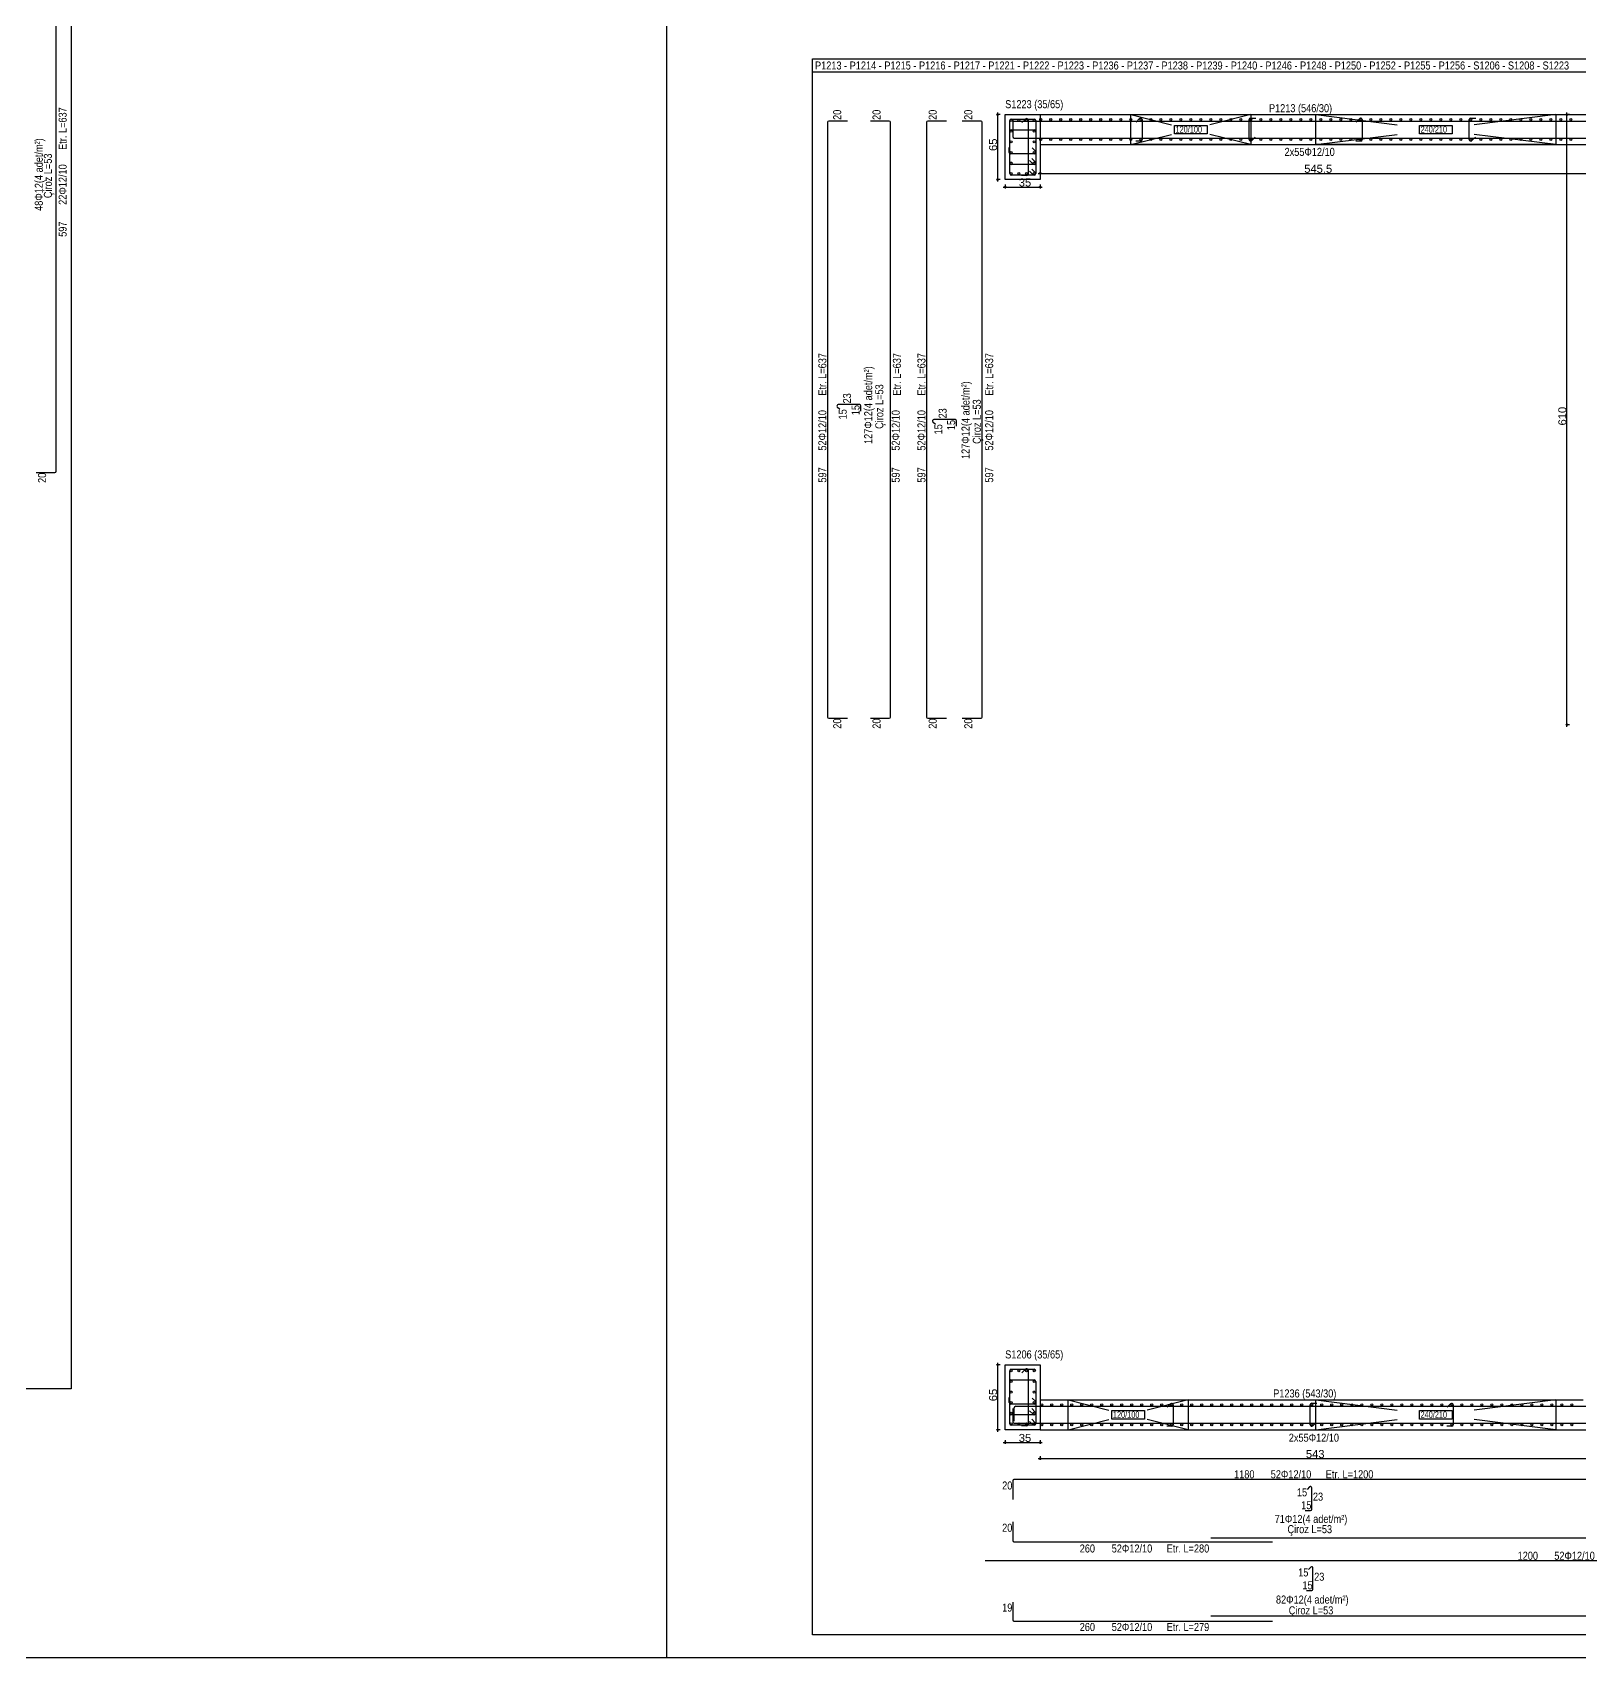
# Model space of a CAD drawing. Header units: metres. Extents: x 419734 to 420376, y 4564732 to 4565123.
# Drawn here: x 419930.48 to 419969.15, y 4564978.77 to 4565019.39 of the extents above; entities that cross this region are included whole.
import ezdxf

# ---------------------------------------------------------------- set-up
doc = ezdxf.new("R2010")
doc.units = ezdxf.units.M
for name, color, linetype in [('SW_DIM', 33, 'Continuous'), ('SW_MAGRONE', 2, 'Continuous'), ('SW_REINFORCEMENT', 7, 'Continuous'), ('SW_TABLE', 7, 'Continuous'), ('SW_Tondini', 1, 'Continuous'), ('SW_TXT_TESTI', 1, 'Continuous')]:
    doc.layers.add(name, color=color, linetype=linetype)
doc.layers.add('SW_FINESTRE_INV', color=60, linetype='Continuous', plot=False)
doc.styles.add('arial_1_18', font='arial.ttf', dxfattribs={"height": 0.2})
doc.styles.add('SWS', font='ARIALN.TTF')

msp = doc.modelspace()

# ---------------------------------------------------------------- linework, layer by layer
at = {"layer": 'SW_DIM', "ltscale": 0.5}
for points in [[(419954.66995, 4565017.33348), (419954.5762, 4565017.33348)], [(419954.60745, 4565015.65848), (419954.60745, 4565017.38348)], [(419968.89995, 4565017.33348), (419968.8062, 4565017.33348)], [(419968.83745, 4565002.03348), (419968.83745, 4565017.38348)], [(419955.61995, 4565015.86348), (419969.35796, 4565015.86348)], [(419955.66995, 4565015.92598), (419955.66995, 4565015.83223)], [(419954.66995, 4565015.70848), (419954.5762, 4565015.70848)], [(419954.74495, 4565015.52098), (419955.71995, 4565015.52098)], [(419954.79495, 4565015.58348), (419954.79495, 4565015.48973)], [(419955.66995, 4565015.58348), (419955.66995, 4565015.48973)], [(419968.89995, 4565002.08348), (419968.8062, 4565002.08348)], [(419954.66995, 4564986.08348), (419954.5762, 4564986.08348)], [(419954.60745, 4564984.40848), (419954.60745, 4564986.13348)], [(419954.66995, 4564984.45848), (419954.5762, 4564984.45848)], [(419954.79495, 4564984.20282), (419954.79495, 4564984.10907)], [(419955.66995, 4564984.20282), (419955.66995, 4564984.10907)], [(419954.74495, 4564984.14032), (419955.71995, 4564984.14032)], [(419955.66995, 4564983.80098), (419955.66995, 4564983.70723)], [(419955.61995, 4564983.73848), (420018.10745, 4564983.73848)]]:
    msp.add_lwpolyline(points, dxfattribs=at)
for centre in [(419954.60745, 4565017.33348), (419968.83745, 4565017.33348), (419955.66995, 4565015.86348), (419954.60745, 4565015.70848), (419954.79495, 4565015.52098), (419955.66995, 4565015.52098), (419968.83745, 4565002.08348), (419954.60745, 4564986.08348), (419954.60745, 4564984.45848), (419954.79495, 4564984.14032), (419955.66995, 4564984.14032), (419955.66995, 4564983.73848)]:
    msp.add_circle(centre, 0.01875, dxfattribs=at)
at = {"layer": 'SW_FINESTRE_INV', "color": 6}
for points in [[(420099.1896, 4565062.86785), (419806.43123, 4565062.86785), (419806.43123, 4564978.76785), (420099.1896, 4564978.76785)], [(419946.33123, 4565062.86785), (419946.33123, 4564978.76785)]]:
    msp.add_lwpolyline(points, dxfattribs=at)
at = {"layer": 'SW_MAGRONE'}
for points in [[(419954.79495, 4565017.33348), (419955.66995, 4565017.33348)], [(419954.79495, 4565015.70848), (419954.79495, 4565017.33348)], [(419955.66995, 4565017.33348), (419955.66995, 4565015.70848)], [(419955.66995, 4565017.33348), (419969.30796, 4565017.33348)], [(419957.93245, 4565017.33348), (419960.93245, 4565017.33348)], [(419957.93245, 4565016.58348), (419957.93245, 4565017.33348)], [(419957.93245, 4565017.33348), (419958.95245, 4565017.07848)], [(419960.93245, 4565017.33348), (419959.91245, 4565017.07848)], [(419960.93245, 4565017.33348), (419960.93245, 4565016.58348)], [(419962.55744, 4565017.33348), (419968.55744, 4565017.33348)], [(419962.55744, 4565016.58348), (419962.55744, 4565017.33348)], [(419962.55744, 4565017.33348), (419964.59744, 4565017.07848)], [(419968.55744, 4565017.33348), (419966.51744, 4565017.07848)], [(419968.55744, 4565017.33348), (419968.55744, 4565016.58348)], [(419957.93245, 4565016.58348), (419958.95245, 4565016.83848)], [(419959.0237, 4565017.06348), (419959.84119, 4565017.06348)], [(419959.0237, 4565016.85348), (419959.0237, 4565017.06348)], [(419959.84119, 4565016.85348), (419959.0237, 4565016.85348)], [(419959.84119, 4565017.06348), (419959.84119, 4565016.85348)], [(419960.93245, 4565016.58348), (419959.91245, 4565016.83848)], [(419962.55744, 4565016.58348), (419964.59744, 4565016.83848)], [(419965.1487, 4565017.06348), (419965.96618, 4565017.06348)], [(419965.1487, 4565016.85348), (419965.1487, 4565017.06348)], [(419965.96618, 4565016.85348), (419965.1487, 4565016.85348)], [(419965.96618, 4565017.06348), (419965.96618, 4565016.85348)], [(419968.55744, 4565016.58348), (419966.51744, 4565016.83848)], [(419955.66995, 4565016.58348), (419969.30796, 4565016.58348)], [(419960.93245, 4565016.58348), (419957.93245, 4565016.58348)], [(419968.55744, 4565016.58348), (419962.55744, 4565016.58348)], [(419955.66995, 4565015.70848), (419954.79495, 4565015.70848)], [(419954.79495, 4564986.08348), (419955.66995, 4564986.08348)], [(419954.79495, 4564984.45848), (419954.79495, 4564986.08348)], [(419955.66995, 4564986.08348), (419955.66995, 4564984.45848)], [(419955.66995, 4564985.20848), (419969.24495, 4564985.20848)], [(419956.36745, 4564984.45848), (419956.36745, 4564985.20848)], [(419956.36745, 4564985.20848), (419957.38745, 4564984.95348)], [(419959.36745, 4564985.20848), (419958.34745, 4564984.95348)], [(419959.36745, 4564985.20848), (419959.36745, 4564984.45848)], [(419962.55745, 4564984.45848), (419962.55745, 4564985.20848)], [(419962.55745, 4564985.20848), (419964.59745, 4564984.95348)], [(419968.55745, 4564985.20848), (419966.51745, 4564984.95348)], [(419968.55745, 4564985.20848), (419968.55745, 4564984.45848)], [(419956.36745, 4564984.45848), (419957.38745, 4564984.71348)], [(419957.4587, 4564984.93848), (419958.27619, 4564984.93848)], [(419957.4587, 4564984.72848), (419957.4587, 4564984.93848)], [(419958.27619, 4564984.72848), (419957.4587, 4564984.72848)], [(419958.27619, 4564984.93848), (419958.27619, 4564984.72848)], [(419959.36745, 4564984.45848), (419958.34745, 4564984.71348)], [(419962.55745, 4564984.45848), (419964.59745, 4564984.71348)], [(419965.1487, 4564984.93848), (419965.96619, 4564984.93848)], [(419965.1487, 4564984.72848), (419965.1487, 4564984.93848)], [(419965.96619, 4564984.72848), (419965.1487, 4564984.72848)], [(419965.96619, 4564984.93848), (419965.96619, 4564984.72848)], [(419968.55745, 4564984.45848), (419966.51745, 4564984.71348)], [(419955.66995, 4564984.45848), (419954.79495, 4564984.45848)], [(419955.66995, 4564984.45848), (420018.05745, 4564984.45848)]]:
    msp.add_lwpolyline(points, dxfattribs=at)
at = {"layer": 'SW_REINFORCEMENT', "color": 7, "ltscale": 0.05}
msp.add_line((419984.48245, 4564983.21757), (419955.01245, 4564983.21757), dxfattribs=at)
at = {"layer": 'SW_REINFORCEMENT', "color": 7, "ltscale": 0.05, "flags": 128}
for points in [[(419931.06941, 4565008.41926), (419931.06941, 4565023.28426)], [(419950.35495, 4565017.14098), (419950.35495, 4565002.27598)], [(419950.85495, 4565017.17098), (419950.38495, 4565017.17098)], [(419951.89869, 4565017.17098), (419951.42869, 4565017.17098)], [(419951.92869, 4565002.27598), (419951.92869, 4565017.14098)], [(419952.83188, 4565017.14098), (419952.83188, 4565002.27598)], [(419953.33188, 4565017.17098), (419952.86188, 4565017.17098)], [(419954.19203, 4565017.17098), (419953.72203, 4565017.17098)], [(419954.22203, 4565002.27598), (419954.22203, 4565017.14098)], [(419954.90745, 4565016.12348), (419954.90745, 4565017.18348)], [(419954.94495, 4565017.22098), (419955.51995, 4565017.22098)], [(419954.98245, 4565017.22098), (419954.98245, 4565016.78348)], [(419955.00043, 4565017.17098), (419984.29495, 4565017.17098)], [(419955.21338, 4565017.13411), (419955.30176, 4565017.22249)], [(419955.36578, 4565017.19598), (419955.36578, 4565015.84598)], [(419955.55745, 4565017.18348), (419955.55745, 4565016.12348)], [(419958.06806, 4565017.14661), (419958.15645, 4565017.23499)], [(419958.22046, 4565017.20848), (419958.22046, 4565016.70848)], [(419960.89546, 4565016.70848), (419960.89546, 4565017.20848)], [(419960.93296, 4565017.24598), (419961.05796, 4565017.24598)], [(419963.56806, 4565017.14661), (419963.65645, 4565017.23499)], [(419963.72046, 4565017.20848), (419963.72046, 4565016.70848)], [(419966.39546, 4565016.70848), (419966.39546, 4565017.20848)], [(419966.43296, 4565017.24598), (419966.55796, 4565017.24598)], [(419954.90745, 4565015.85848), (419954.90745, 4565016.91848)], [(419954.94495, 4565016.95598), (419955.51995, 4565016.95598)], [(419955.01995, 4565016.74598), (419989.9381, 4565016.74598)], [(419955.55745, 4565016.91848), (419955.55745, 4565015.85848)], [(419958.18296, 4565016.67098), (419958.05796, 4565016.67098)], [(419961.04787, 4565016.77035), (419960.95948, 4565016.68196)], [(419963.68296, 4565016.67098), (419963.55796, 4565016.67098)], [(419966.54787, 4565016.77035), (419966.45948, 4565016.68196)], [(419954.89495, 4565016.38848), (419954.89495, 4565016.51348)], [(419955.53245, 4565016.35098), (419954.93245, 4565016.35098)], [(419955.47058, 4565016.50338), (419955.55896, 4565016.41499)], [(419955.51995, 4565016.08598), (419954.94495, 4565016.08598)], [(419955.49343, 4565016.09696), (419955.40504, 4565016.18535)], [(419955.49343, 4565015.83196), (419955.40504, 4565015.92035)], [(419955.45808, 4565016.23838), (419955.54646, 4565016.14999)], [(419955.45808, 4565015.97338), (419955.54646, 4565015.88499)], [(419955.51995, 4565015.82098), (419954.94495, 4565015.82098)], [(419955.32828, 4565015.80848), (419955.20328, 4565015.80848)], [(419950.59866, 4565010.03226), (419950.66235, 4565009.96857)], [(419951.15495, 4565010.08348), (419950.61987, 4565010.08348)], [(419951.18495, 4565009.92098), (419951.18495, 4565010.05348)], [(419952.98849, 4565009.65726), (419953.05218, 4565009.59357)], [(419953.54478, 4565009.70848), (419953.0097, 4565009.70848)], [(419953.57478, 4565009.54598), (419953.57478, 4565009.67848)], [(419930.56941, 4565008.38926), (419931.03941, 4565008.38926)], [(419950.38495, 4565002.24598), (419950.85495, 4565002.24598)], [(419951.42869, 4565002.24598), (419951.89869, 4565002.24598)], [(419952.86188, 4565002.24598), (419953.33188, 4565002.24598)], [(419953.72203, 4565002.24598), (419954.19203, 4565002.24598)], [(419954.90745, 4564984.87348), (419954.90745, 4564985.93348)], [(419954.94495, 4564985.97098), (419955.51995, 4564985.97098)], [(419955.21338, 4564985.88411), (419955.30176, 4564985.97249)], [(419955.36578, 4564985.94598), (419955.36578, 4564984.59598)], [(419954.90745, 4564984.60848), (419954.90745, 4564985.66848)], [(419954.94495, 4564985.70598), (419955.51995, 4564985.70598)], [(419955.55745, 4564985.66848), (419955.55745, 4564984.60848)], [(419954.89495, 4564985.13848), (419954.89495, 4564985.26348)], [(419955.53245, 4564985.10098), (419954.93245, 4564985.10098)], [(419954.98245, 4564984.99348), (419954.98245, 4564984.65848)], [(419955.01995, 4564984.67348), (419955.01995, 4564985.00848)], [(419955.05745, 4564985.04598), (420017.81995, 4564985.04598)], [(419955.45808, 4564984.98838), (419955.54646, 4564984.89999)], [(419955.47058, 4564985.25338), (419955.55896, 4564985.16499)], [(419958.84254, 4564985.02161), (419958.93093, 4564985.10999)], [(419958.99495, 4564985.08348), (419958.99495, 4564984.58348)], [(419962.41995, 4564984.58348), (419962.41995, 4564985.08348)], [(419962.45745, 4564985.12098), (419962.58245, 4564985.12098)], [(419965.84254, 4564985.02161), (419965.93093, 4564985.10999)], [(419965.99495, 4564985.08348), (419965.99495, 4564984.58348)], [(419955.51995, 4564984.83598), (419954.94495, 4564984.83598)], [(419955.01995, 4564984.62098), (420017.78245, 4564984.62098)], [(419955.49343, 4564984.84696), (419955.40504, 4564984.93535)], [(419955.49343, 4564984.58196), (419955.40504, 4564984.67035)], [(419955.45808, 4564984.72338), (419955.54646, 4564984.63499)], [(419962.57235, 4564984.64535), (419962.48396, 4564984.55696)], [(419955.51995, 4564984.57098), (419954.94495, 4564984.57098)], [(419955.32828, 4564984.55848), (419955.20328, 4564984.55848)], [(419958.95745, 4564984.54598), (419958.83245, 4564984.54598)], [(419965.95745, 4564984.54598), (419965.83245, 4564984.54598)], [(419954.98245, 4564983.18757), (419954.98245, 4564982.71757)], [(419962.40623, 4564983.03171), (419962.34254, 4564982.96802)], [(419962.45745, 4564982.47543), (419962.45745, 4564983.0105)], [(419954.98245, 4564982.16098), (419954.98245, 4564981.69098)], [(419962.29495, 4564982.44543), (419962.42745, 4564982.44543)], [(419959.9381, 4564981.76098), (419989.9381, 4564981.76098)], [(419955.01245, 4564981.66098), (419961.48124, 4564981.66098)], [(419984.29495, 4564981.18098), (419954.29495, 4564981.18098)], [(419962.43774, 4564981.02949), (419962.37405, 4564980.9658)], [(419962.48896, 4564980.47321), (419962.48896, 4564981.00828)], [(419954.98245, 4564980.15304), (419954.98245, 4564979.70804)], [(419962.32646, 4564980.44321), (419962.45896, 4564980.44321)], [(419959.9381, 4564979.81158), (419989.9381, 4564979.81158)], [(419955.01245, 4564979.67804), (419961.48124, 4564979.67804)]]:
    msp.add_lwpolyline(points, dxfattribs=at)
at = {"layer": 'SW_REINFORCEMENT', "color": 7, "ltscale": 0.05}
for centre, radius, start, end in [((419950.38495, 4565017.14098), 0.03, 90, 180), ((419951.89869, 4565017.14098), 0.03, 0, 90), ((419952.86188, 4565017.14098), 0.03, 90, 180), ((419954.19203, 4565017.14098), 0.03, 0, 90), ((419954.94495, 4565017.18348), 0.0375, 90, 180), ((419955.32828, 4565017.19598), 0.0375, 0, 135), ((419955.51995, 4565017.18348), 0.0375, 0, 90), ((419958.18296, 4565017.20848), 0.0375, 0, 135), ((419960.93296, 4565017.20848), 0.0375, 90, 180), ((419963.68296, 4565017.20848), 0.0375, 0, 135), ((419966.43296, 4565017.20848), 0.0375, 90, 180), ((419954.94495, 4565016.91848), 0.0375, 90, 180), ((419955.01995, 4565016.78348), 0.0375, 180, 270), ((419955.51995, 4565016.91848), 0.0375, 0, 90), ((419958.18296, 4565016.70848), 0.0375, 270, 0), ((419960.93296, 4565016.70848), 0.0375, 180, 315), ((419963.68296, 4565016.70848), 0.0375, 270, 0), ((419966.43296, 4565016.70848), 0.0375, 180, 315), ((419954.93245, 4565016.38848), 0.0375, 180, 270), ((419955.53245, 4565016.38848), 0.0375, 270, 45), ((419954.94495, 4565016.12348), 0.0375, 180, 270), ((419954.94495, 4565015.85848), 0.0375, 180, 270), ((419955.51995, 4565016.12348), 0.0375, 225, 44.999973), ((419955.51995, 4565015.85848), 0.0375, 225, 44.999973), ((419955.32828, 4565015.84598), 0.0375, 270, 0), ((419950.61987, 4565010.05348), 0.03, 90, 225), ((419951.15495, 4565010.05348), 0.03, 0, 90), ((419953.0097, 4565009.67848), 0.03, 90, 225), ((419953.54478, 4565009.67848), 0.03, 0, 90), ((419931.03941, 4565008.41926), 0.03, 270, 0), ((419950.38495, 4565002.27598), 0.03, 180, 270), ((419951.89869, 4565002.27598), 0.03, 270, 0), ((419952.86188, 4565002.27598), 0.03, 180, 270), ((419954.19203, 4565002.27598), 0.03, 270, 0), ((419954.94495, 4564985.93348), 0.0375, 90, 180), ((419955.32828, 4564985.94598), 0.0375, 0, 135), ((419955.51995, 4564985.93348), 0.0375, 0, 90), ((419954.94495, 4564985.66848), 0.0375, 90, 180), ((419955.51995, 4564985.66848), 0.0375, 0, 90), ((419954.93245, 4564985.13848), 0.0375, 180, 270), ((419955.05745, 4564985.00848), 0.0375, 90, 180), ((419955.53245, 4564985.13848), 0.0375, 270, 45), ((419958.95745, 4564985.08348), 0.0375, 0, 135), ((419962.45745, 4564985.08348), 0.0375, 90, 180), ((419965.95745, 4564985.08348), 0.0375, 0, 135), ((419954.94495, 4564984.87348), 0.0375, 180, 270), ((419954.94495, 4564984.60848), 0.0375, 180, 270), ((419955.01995, 4564984.65848), 0.0375, 180, 270), ((419955.32828, 4564984.59598), 0.0375, 270, 0), ((419955.51995, 4564984.87348), 0.0375, 225, 44.999973), ((419955.51995, 4564984.60848), 0.0375, 225, 44.999973), ((419958.95745, 4564984.58348), 0.0375, 270, 0), ((419962.45745, 4564984.58348), 0.0375, 180, 315), ((419965.95745, 4564984.58348), 0.0375, 270, 0), ((419955.01245, 4564983.18757), 0.03, 90, 180), ((419962.42745, 4564983.0105), 0.03, 0, 135), ((419962.42745, 4564982.47543), 0.03, 270, 0), ((419955.01245, 4564981.69098), 0.03, 180, 270), ((419962.45896, 4564981.00828), 0.03, 0, 135), ((419962.45896, 4564980.47321), 0.03, 270, 0), ((419955.01245, 4564979.70804), 0.03, 180, 270)]:
    msp.add_arc(centre, radius, start, end, dxfattribs=at)
at = {"layer": 'SW_TABLE'}
for points in [[(419931.44942, 4565026.48426), (419931.44942, 4564985.48508)], [(420025.99591, 4564979.3341), (420025.99591, 4564979.3341), (419949.97495, 4564979.3341), (419949.97495, 4565018.72744), (420025.99591, 4565018.72744)], [(420025.99591, 4565018.3941), (419949.97495, 4565018.3941)], [(419931.44942, 4564985.48508), (419856.31441, 4564985.48508)]]:
    msp.add_lwpolyline(points, dxfattribs=at)
at = {"layer": 'SW_Tondini'}
for centre in [(419954.94495, 4565017.18348), (419955.13661, 4565017.18348), (419955.32828, 4565017.18348), (419955.51995, 4565017.18348), (419955.68296, 4565017.20848), (419955.93296, 4565017.20848), (419956.18296, 4565017.20848), (419956.43296, 4565017.20848), (419956.68296, 4565017.20848), (419956.93296, 4565017.20848), (419957.18296, 4565017.20848), (419957.43296, 4565017.20848), (419957.68296, 4565017.20848), (419957.93296, 4565017.20848), (419958.18296, 4565017.20848), (419958.43296, 4565017.20848), (419958.68296, 4565017.20848), (419958.93296, 4565017.20848), (419959.18296, 4565017.20848), (419959.43296, 4565017.20848), (419959.68296, 4565017.20848), (419959.93296, 4565017.20848), (419960.18296, 4565017.20848), (419960.43296, 4565017.20848), (419960.68296, 4565017.20848), (419960.93296, 4565017.20848), (419961.18296, 4565017.20848), (419961.43296, 4565017.20848), (419961.68296, 4565017.20848), (419961.93296, 4565017.20848), (419962.18296, 4565017.20848), (419962.43296, 4565017.20848), (419962.68296, 4565017.20848), (419962.93296, 4565017.20848), (419963.18296, 4565017.20848), (419963.43296, 4565017.20848), (419963.68296, 4565017.20848), (419963.93296, 4565017.20848), (419964.18296, 4565017.20848), (419964.43296, 4565017.20848), (419964.68296, 4565017.20848), (419964.93296, 4565017.20848), (419965.18296, 4565017.20848), (419965.43296, 4565017.20848), (419965.68296, 4565017.20848), (419965.93296, 4565017.20848), (419966.18296, 4565017.20848), (419966.43296, 4565017.20848), (419966.68296, 4565017.20848), (419966.93296, 4565017.20848), (419967.18296, 4565017.20848), (419967.43296, 4565017.20848), (419967.68296, 4565017.20848), (419967.93296, 4565017.20848), (419968.18296, 4565017.20848), (419968.43296, 4565017.20848), (419968.68296, 4565017.20848), (419968.93296, 4565017.20848), (419954.94495, 4565016.91848), (419954.94495, 4565016.65348), (419955.51995, 4565016.91848), (419955.51995, 4565016.65348), (419955.68296, 4565016.70848), (419955.93296, 4565016.70848), (419956.18296, 4565016.70848), (419956.43296, 4565016.70848), (419956.68296, 4565016.70848), (419956.93296, 4565016.70848), (419957.18296, 4565016.70848), (419957.43296, 4565016.70848), (419957.68296, 4565016.70848), (419957.93296, 4565016.70848), (419958.18296, 4565016.70848), (419958.43296, 4565016.70848), (419958.68296, 4565016.70848), (419958.93296, 4565016.70848), (419959.18296, 4565016.70848), (419959.43296, 4565016.70848), (419959.68296, 4565016.70848), (419959.93296, 4565016.70848), (419960.18296, 4565016.70848), (419960.43296, 4565016.70848), (419960.68296, 4565016.70848), (419960.93296, 4565016.70848), (419961.18296, 4565016.70848), (419961.43296, 4565016.70848), (419961.68296, 4565016.70848), (419961.93296, 4565016.70848), (419962.18296, 4565016.70848), (419962.43296, 4565016.70848), (419962.68296, 4565016.70848), (419962.93296, 4565016.70848), (419963.18296, 4565016.70848), (419963.43296, 4565016.70848), (419963.68296, 4565016.70848), (419963.93296, 4565016.70848), (419964.18296, 4565016.70848), (419964.43296, 4565016.70848), (419964.68296, 4565016.70848), (419964.93296, 4565016.70848), (419965.18296, 4565016.70848), (419965.43296, 4565016.70848), (419965.68296, 4565016.70848), (419965.93296, 4565016.70848), (419966.18296, 4565016.70848), (419966.43296, 4565016.70848), (419966.68296, 4565016.70848), (419966.93296, 4565016.70848), (419967.18296, 4565016.70848), (419967.43296, 4565016.70848), (419967.68296, 4565016.70848), (419967.93296, 4565016.70848), (419968.18296, 4565016.70848), (419968.43296, 4565016.70848), (419968.68296, 4565016.70848), (419968.93296, 4565016.70848), (419954.94495, 4565016.38848), (419955.51995, 4565016.38848), (419954.94495, 4565016.12348), (419954.94495, 4565015.85848), (419955.13661, 4565015.85848), (419955.32828, 4565015.85848), (419955.51995, 4565016.12348), (419955.51995, 4565015.85848), (419954.94495, 4564985.93348), (419955.13661, 4564985.93348), (419955.32828, 4564985.93348), (419955.51995, 4564985.93348), (419954.94495, 4564985.66848), (419954.94495, 4564985.40348), (419955.51995, 4564985.66848), (419955.51995, 4564985.40348), (419954.94495, 4564985.13848), (419955.51995, 4564985.13848), (419955.70745, 4564985.08348), (419955.95745, 4564985.08348), (419956.20745, 4564985.08348), (419956.45745, 4564985.08348), (419956.70745, 4564985.08348), (419956.95745, 4564985.08348), (419957.20745, 4564985.08348), (419957.45745, 4564985.08348), (419957.70745, 4564985.08348), (419957.95745, 4564985.08348), (419958.20745, 4564985.08348), (419958.45745, 4564985.08348), (419958.70745, 4564985.08348), (419958.95745, 4564985.08348), (419959.20745, 4564985.08348), (419959.45745, 4564985.08348), (419959.70745, 4564985.08348), (419959.95745, 4564985.08348), (419960.20745, 4564985.08348), (419960.45745, 4564985.08348), (419960.70745, 4564985.08348), (419960.95745, 4564985.08348), (419961.20745, 4564985.08348), (419961.45745, 4564985.08348), (419961.70745, 4564985.08348), (419961.95745, 4564985.08348), (419962.20745, 4564985.08348), (419962.45745, 4564985.08348), (419962.70745, 4564985.08348), (419962.95745, 4564985.08348), (419963.20745, 4564985.08348), (419963.45745, 4564985.08348), (419963.70745, 4564985.08348), (419963.95745, 4564985.08348), (419964.20745, 4564985.08348), (419964.45745, 4564985.08348), (419964.70745, 4564985.08348), (419964.95745, 4564985.08348), (419965.20745, 4564985.08348), (419965.45745, 4564985.08348), (419965.70745, 4564985.08348), (419965.95745, 4564985.08348), (419966.20745, 4564985.08348), (419966.45745, 4564985.08348), (419966.70745, 4564985.08348), (419966.95745, 4564985.08348), (419967.20745, 4564985.08348), (419967.45745, 4564985.08348), (419967.70745, 4564985.08348), (419967.95745, 4564985.08348), (419968.20745, 4564985.08348), (419968.45745, 4564985.08348), (419968.70745, 4564985.08348), (419968.95745, 4564985.08348), (419954.94495, 4564984.87348), (419954.94495, 4564984.60848), (419955.13661, 4564984.60848), (419955.32828, 4564984.60848), (419955.51995, 4564984.87348), (419955.51995, 4564984.60848), (419955.70745, 4564984.58348), (419955.95745, 4564984.58348), (419956.20745, 4564984.58348), (419956.45745, 4564984.58348), (419956.70745, 4564984.58348), (419956.95745, 4564984.58348), (419957.20745, 4564984.58348), (419957.45745, 4564984.58348), (419957.70745, 4564984.58348), (419957.95745, 4564984.58348), (419958.20745, 4564984.58348), (419958.45745, 4564984.58348), (419958.70745, 4564984.58348), (419958.95745, 4564984.58348), (419959.20745, 4564984.58348), (419959.45745, 4564984.58348), (419959.70745, 4564984.58348), (419959.95745, 4564984.58348), (419960.20745, 4564984.58348), (419960.45745, 4564984.58348), (419960.70745, 4564984.58348), (419960.95745, 4564984.58348), (419961.20745, 4564984.58348), (419961.45745, 4564984.58348), (419961.70745, 4564984.58348), (419961.95745, 4564984.58348), (419962.20745, 4564984.58348), (419962.45745, 4564984.58348), (419962.70745, 4564984.58348), (419962.95745, 4564984.58348), (419963.20745, 4564984.58348), (419963.45745, 4564984.58348), (419963.70745, 4564984.58348), (419963.95745, 4564984.58348), (419964.20745, 4564984.58348), (419964.45745, 4564984.58348), (419964.70745, 4564984.58348), (419964.95745, 4564984.58348), (419965.20745, 4564984.58348), (419965.45745, 4564984.58348), (419965.70745, 4564984.58348), (419965.95745, 4564984.58348), (419966.20745, 4564984.58348), (419966.45745, 4564984.58348), (419966.70745, 4564984.58348), (419966.95745, 4564984.58348), (419967.20745, 4564984.58348), (419967.45745, 4564984.58348), (419967.70745, 4564984.58348), (419967.95745, 4564984.58348), (419968.20745, 4564984.58348), (419968.45745, 4564984.58348), (419968.70745, 4564984.58348), (419968.95745, 4564984.58348)]:
    msp.add_circle(centre, 0.025, dxfattribs=at)

# ---------------------------------------------------------------- texts
at = {"layer": 'SW_DIM', "ltscale": 0.5, "style": 'arial_1_18'}
for s, rotation, p in [('65', 90, (419954.59182, 4565016.42386)), ('545.5', 0, (419962.27045, 4565015.8791)), ('35', 0, (419955.13533, 4565015.5366)), ('610', 90, (419968.82182, 4565009.56281)), ('65', 90, (419954.59182, 4564985.17386)), ('35', 0, (419955.13533, 4564984.15594))]:
    msp.add_text(s, height=0.2, rotation=rotation, dxfattribs=at).set_placement(p)
msp.add_text('543', height=0.2, dxfattribs=at).set_placement((419962.31178, 4564983.7541))
at = {"layer": 'SW_TXT_TESTI', "style": 'SWS'}
for s, height, p in [('P1213 - P1214 - P1215 - P1216 - P1217 - P1221 - P1222 - P1223 - P1236 - P1237 - P1238 - P1239 - P1240 - P1246 - P1248 - P1250 - P1252 - P1255 - P1256 - S1206 - S1208 - S1223', 0.2, (419950.04161, 4565018.46077)), ('S1223 (35/65)', 0.2, (419954.79495, 4565017.49348)), ('P1213 (546/30)', 0.2, (419961.38843, 4565017.39348)), ('120/100', 0.16, (419959.0537, 4565016.88348)), ('240/210', 0.16, (419965.1787, 4565016.88348)), ('2x55Φ12/10', 0.2, (419961.77848, 4565016.3014)), ('S1206 (35/65)', 0.2, (419954.79495, 4564986.24348)), ('P1236 (543/30)', 0.2, (419961.49442, 4564985.26848)), ('120/100', 0.16, (419957.4887, 4564984.75848)), ('240/210', 0.16, (419965.1787, 4564984.75848)), ('2x55Φ12/10', 0.2, (419961.88448, 4564984.16233)), ('1180', 0.2, (419960.51743, 4564983.24757)), ('52Φ12/10', 0.2, (419961.43358, 4564983.24757)), ('Etr. L=1200', 0.2, (419962.80815, 4564983.24757)), ('20', 0.2, (419954.71937, 4564982.96757)), ('15', 0.2, (419962.08826, 4564982.79681)), ('15', 0.2, (419962.19437, 4564982.47543)), ('23', 0.2, (419962.48745, 4564982.68918)), ('71Φ12(4 adet/m²)', 0.2, (419961.53222, 4564982.13128)), ('20', 0.2, (419954.71937, 4564981.91098)), ('Çiroz L=53', 0.2, (419961.85164, 4564981.87581)), ('260', 0.2, (419956.65837, 4564981.39294)), ('52Φ12/10', 0.2, (419957.45798, 4564981.39294)), ('Etr. L=280', 0.2, (419958.83255, 4564981.39294)), ('1200', 0.2, (419967.60493, 4564981.21098)), ('52Φ12/10', 0.2, (419968.52108, 4564981.21098)), ('15', 0.2, (419962.11976, 4564980.79459)), ('15', 0.2, (419962.22588, 4564980.47321)), ('23', 0.2, (419962.51896, 4564980.68696)), ('19', 0.2, (419954.71937, 4564979.91554)), ('82Φ12(4 adet/m²)', 0.2, (419961.56373, 4564980.11595)), ('Çiroz L=53', 0.2, (419961.88315, 4564979.84687)), ('260', 0.2, (419956.65837, 4564979.42992)), ('52Φ12/10', 0.2, (419957.45798, 4564979.42992)), ('Etr. L=279', 0.2, (419958.83255, 4564979.42992))]:
    msp.add_text(s, height=height, dxfattribs=at).set_placement(p)
for s, p in [('Etr. L=637', (419931.33347, 4565016.45247)), ('20', (419950.69568, 4565017.20098)), ('20', (419951.67869, 4565017.20098)), ('20', (419953.08188, 4565017.20098)), ('20', (419953.97203, 4565017.20098)), ('48Φ12(4 adet/m²)', (419930.73713, 4565014.92654)), ('Çiroz L=53', (419930.96441, 4565015.24596)), ('22Φ12/10', (419931.33347, 4565015.0779)), ('597', (419931.33347, 4565014.27829)), ('Etr. L=637', (419950.32495, 4565010.30918)), ('127Φ12(4 adet/m²)', (419951.4702, 4565009.09998)), ('Etr. L=637', (419952.18854, 4565010.30918)), ('Etr. L=637', (419952.80188, 4565010.30918)), ('Etr. L=637', (419954.49494, 4565010.30918)), ('Çiroz L=53', (419951.7482, 4565009.47767)), ('127Φ12(4 adet/m²)', (419953.90359, 4565008.72498)), ('23', (419950.9412, 4565010.11348)), ('Çiroz L=53', (419954.18521, 4565009.10267)), ('52Φ12/10', (419950.32495, 4565008.93461)), ('15', (419950.83357, 4565009.71429)), ('15', (419951.15495, 4565009.8204)), ('52Φ12/10', (419952.15893, 4565008.93461)), ('52Φ12/10', (419952.80188, 4565008.93461)), ('23', (419953.33103, 4565009.73848)), ('52Φ12/10', (419954.49494, 4565008.93461)), ('15', (419953.22339, 4565009.33929)), ('15', (419953.54478, 4565009.4454)), ('20', (419930.81941, 4565008.12619)), ('597', (419950.32495, 4565008.135)), ('597', (419952.15893, 4565008.135)), ('597', (419952.80188, 4565008.135)), ('597', (419954.49494, 4565008.135)), ('20', (419950.69568, 4565001.9829)), ('20', (419951.67869, 4565001.9829)), ('20', (419953.08188, 4565001.9829)), ('20', (419953.97203, 4565001.9829))]:
    msp.add_text(s, height=0.2, rotation=90, dxfattribs=at).set_placement(p)

doc.saveas('drawing.dxf')
